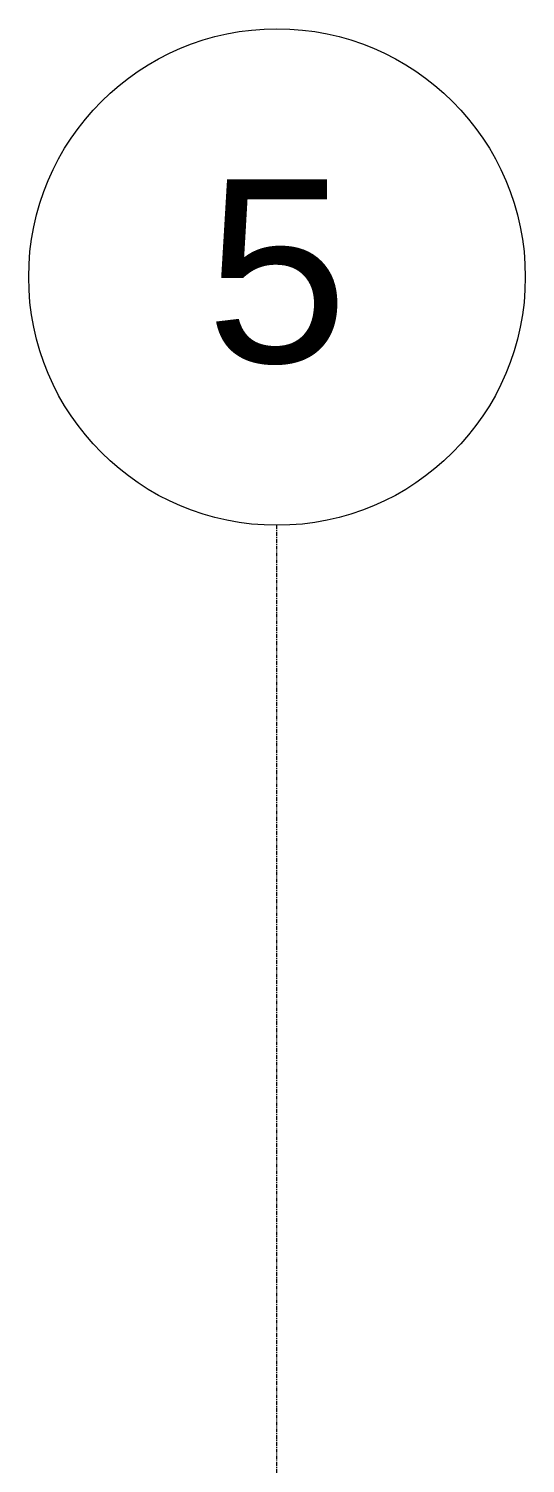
# Model space of a CAD drawing. Header units: inches. Extents: x 20478 to 36715, y -248 to 750.
# Drawn here: x 25576.2 to 25640.2, y 452.9 to 637.8 of the extents above; entities that cross this region are included whole.
import ezdxf

# ---------------------------------------------------------------- set-up
doc = ezdxf.new("R2010")
doc.units = ezdxf.units.IN
doc.header["$MEASUREMENT"] = 0
doc.linetypes.add('Grid Line 1_2_', pattern=[0.875, 0.5, -0.125, 0.125, -0.125])
doc.layers.add('S-GRID', color=1, linetype='Continuous', lineweight=9)
doc.layers.add('S-GRID-IDEN', color=1, linetype='Continuous', lineweight=9)
doc.styles.add('Arial', font='arial.ttf', dxfattribs={"height": 23.60479})

# ---------------------------------------------------------------- blocks, each defined once
blk = doc.blocks.new('Grid - Grid Head - Circle-14747-Elevation - South')
at = {"layer": 'S-GRID-IDEN'}
blk.add_circle((22796.39, 605.76), 32, dxfattribs=at)

msp = doc.modelspace()

# ---------------------------------------------------------------- linework, layer by layer
at = {"layer": 'S-GRID', "linetype": 'Grid Line 1_2_'}
msp.add_line((25608.214, -132), (25608.214, 573.765), dxfattribs=at)

# ---------------------------------------------------------------- block references
at = {"layer": 'S-GRID-IDEN'}
msp.add_blockref('Grid - Grid Head - Circle-14747-Elevation - South', (2811.824, 0), dxfattribs=at)

# ---------------------------------------------------------------- next in the draw order: texts
at = {"layer": 'S-GRID-IDEN', "insert": (25608.208, 618.347), "char_height": 23.605, "width": 21.888, "attachment_point": 2, "line_spacing_factor": 0.938532, "style": 'Arial', "bg_fill": 3, "box_fill_scale": 1.25, "bg_fill_color": 0, "bg_fill_transparency": 0}
msp.add_mtext('5', dxfattribs=at)

doc.saveas('drawing.dxf')
